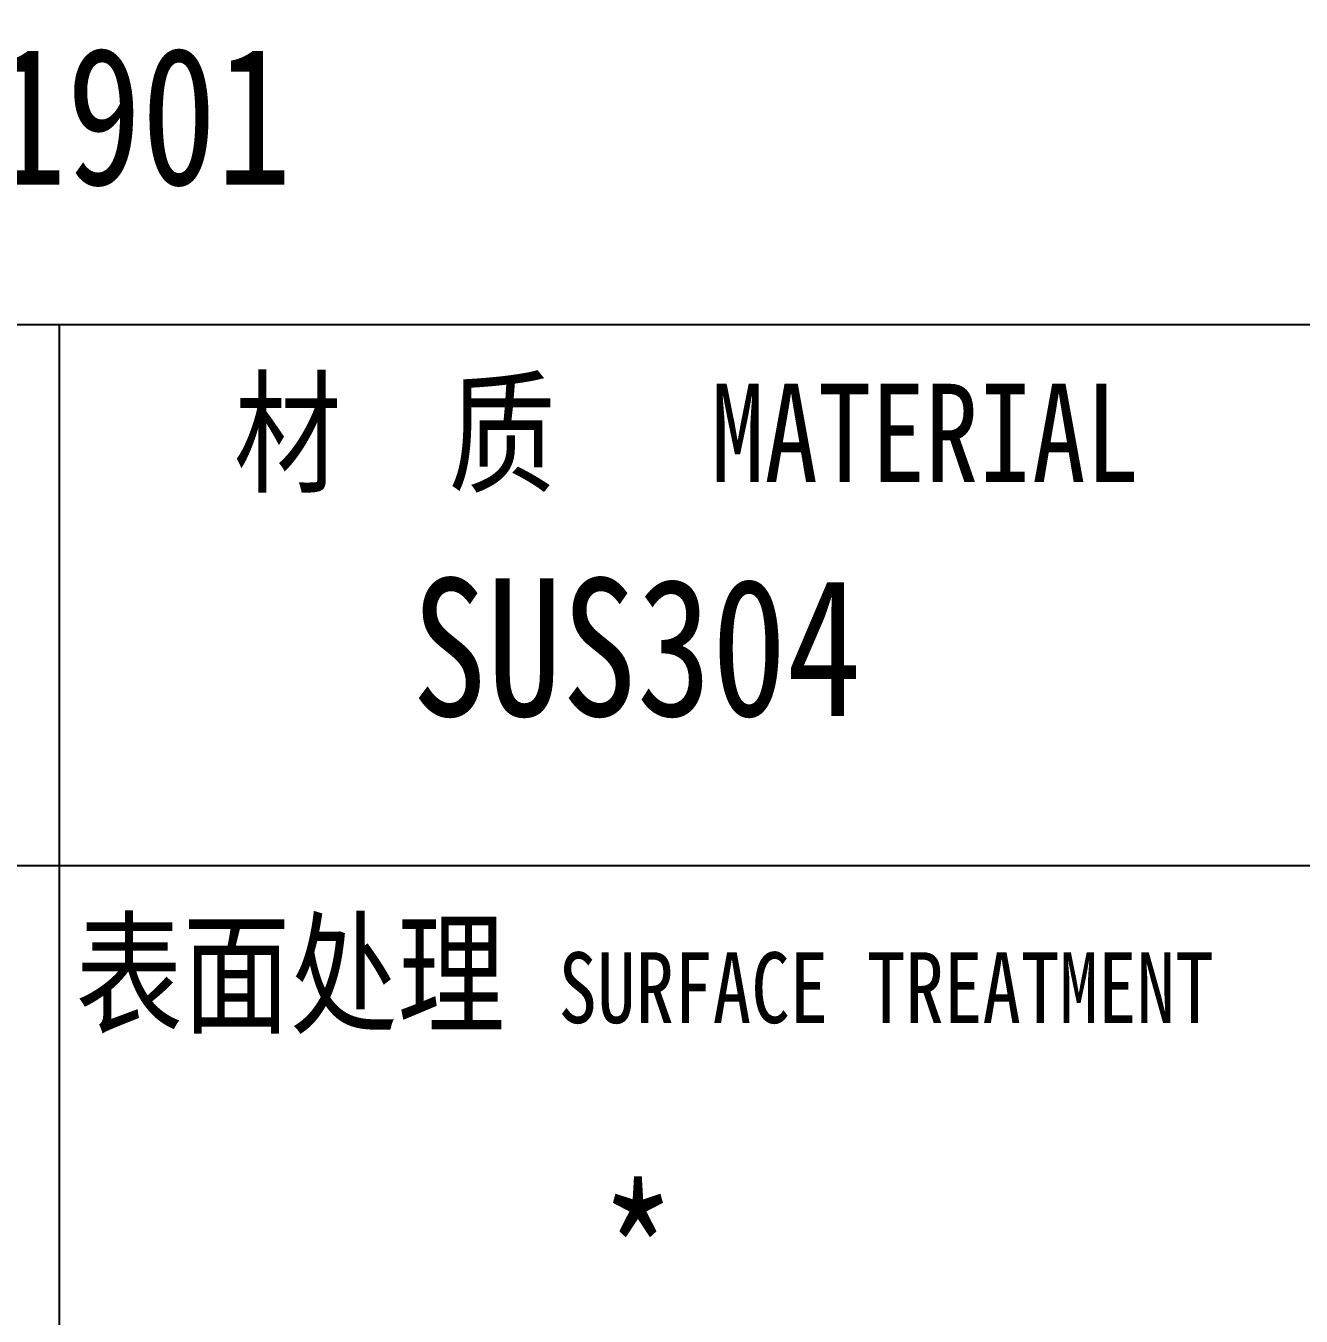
# Model space of a CAD drawing. Header units: millimetres. Extents: x 9230 to 30874, y -310 to 1935.
# Drawn here: x 30720.69 to 30753.1, y -276.74 to -243.94 of the extents above; entities that cross this region are included whole.
import ezdxf
from ezdxf.enums import TextEntityAlignment as Align

# ---------------------------------------------------------------- set-up
doc = ezdxf.new("R2010")
doc.units = ezdxf.units.MM
doc.layers.add('YOUSHI', color=7, linetype='Continuous')
doc.layers.add('图\\M+19E79\\M+195B6\\M+18E9A', color=7, linetype='Continuous')
doc.layers.add('图框', color=7, linetype='Continuous', lineweight=15)
doc.styles.add('\\M+1955C\\M+191E8\\M+19793', font='Mingliu.ttf')
doc.styles.add('国标', font='simfang.ttf', dxfattribs={"width": 0.8})

# ---------------------------------------------------------------- blocks, each defined once
blk = doc.blocks.new('标题栏')
at = {"layer": 'YOUSHI', "color": 3, "style": '\\M+1955C\\M+191E8\\M+19793'}
for tag, height, p in [("C'L-5", 2.5, (1949.093, 1139.571)), ('REMARKS-5', 2.5, (2048.691, 1139.571)), ('DATE-5', 2.5, (1961.621, 1139.571)), ('REVIEW-5', 2.5, (1997.843, 1139.571)), ('DR-5', 2.5, (2033.093, 1139.571)), ("C'L-4", 2.5, (1949.093, 1133.571)), ('DATE-4', 2.5, (1961.621, 1133.571)), ('REVIEW-4', 2.5, (1997.843, 1133.571)), ('DR-4', 2.5, (2033.093, 1133.571)), ('REMARKS-4', 2.5, (2048.691, 1133.571)), ("C'L-3", 2.5, (1949.093, 1127.571)), ('DATE-3', 2.5, (1961.621, 1127.571)), ('REVIEW-3', 2.5, (1997.843, 1127.571)), ('DR-3', 2.5, (2033.093, 1127.571)), ('REMARKS-3', 2.5, (2048.691, 1127.571)), ("C'L-2", 2.5, (1949.093, 1121.571)), ('DATE-2', 2.5, (1961.621, 1121.571)), ('REVIEW-2', 2.5, (1997.843, 1121.571)), ('DR-2', 2.5, (2033.093, 1121.571)), ('REMARKS-2', 2.5, (2048.691, 1121.571)), ("C'L-1", 2.5, (1949.093, 1115.571)), ('DATE-1', 2.5, (1961.621, 1115.571)), ('REVIEW-1', 2.5, (1997.843, 1115.571)), ('DR-1', 2.5, (2033.093, 1115.571)), ('REMARKS-1', 2.5, (2048.691, 1115.571)), ('USER', 3.5, (2018.011, 1099.181)), ("SG'TREAT", 3.5, (1927.72, 1096.012)), ('SCALE', 3.5, (1956.511, 1092.66)), ('NAME1', 3.5, (2003.101, 1087.121)), ("QT'Y", 3.5, (2045.628, 1083.441)), ('MATERIAL', 3.5, (1894.841, 1081.585)), ('NAME2', 3.5, (2003.101, 1080.727)), ('HARDBESS', 3.5, (1933.027, 1079.428)), ('MODEL', 3.5, (1956.202, 1069.797)), ('DRAW', 3.5, (1930.79, 1068.34)), ("CHK'D", 3.5, (1889.066, 1067.547)), ('DESIGN', 3.5, (1908.362, 1067.547)), ("DWG'NO", 3.5, (2000.201, 1066.342)), ('DATE', 1.75, (1935.736, 1062.411))]:
    blk.add_attdef(tag, text='', height=height, dxfattribs=at).set_placement(p, align=Align.CENTER)
blk = doc.blocks.new('GZDEH零件A3图框V01版')
at = {"layer": '图\\M+19E79\\M+195B6\\M+18E9A', "color": 7}
blk.add_line((3272.49, -1788.461), (3092.49, -1788.461), dxfattribs=at)
at = {"layer": '图\\M+19E79\\M+195B6\\M+18E9A', "color": 9}
for p, q in [((3272.49, -1788.461), (3092.49, -1788.461)), ((3124.99, -1788.461), (3124.99, -1815.961)), ((3181.99, -1802.211), (3092.49, -1802.211))]:
    blk.add_line(p, q, dxfattribs=at)
at = {"layer": '图\\M+19E79\\M+195B6\\M+18E9A', "color": 9, "style": '国标', "width": 0.8}
for s, height, p in [('材  质', 2.5, (3129.433, -1792.46)), ('表面处理', 2.5, (3125.405, -1806.21)), ('SURFACE TREATMENT', 1.8, (3137.678, -1806.21))]:
    blk.add_text(s, height=height, dxfattribs=at).set_placement(p)
blk.add_text('MATERIAL', height=2.5, dxfattribs=at).set_placement((3146.994, -1792.46), align=Align.CENTER)

msp = doc.modelspace()

# ---------------------------------------------------------------- block references
ref = msp.add_blockref('标题栏', (28808.676, -1356.888))
ref.add_attrib('MATERIAL', 'SUS304', dxfattribs={"layer": 'YOUSHI', "color": 3, "height": 3.5, "style": '国标', "width": 0.8}).set_placement((30736.213, -262.531), align=Align.BOTTOM_CENTER)
ref.add_attrib("SG'TREAT", '*', dxfattribs={"layer": 'YOUSHI', "color": 3, "height": 3.5, "style": '国标', "width": 0.8}).set_placement((30736.244, -278.03), align=Align.BOTTOM_CENTER)
at = {"layer": '图框'}
msp.add_blockref('GZDEH零件A3图框V01版', (27596.546, 1536.924), dxfattribs=at)

# ---------------------------------------------------------------- texts
at = {"color": 2, "linetype": 'ByBlock', "lineweight": 9, "insert": (30693.113, -244.477), "char_height": 3.5, "width": 37.45608, "attachment_point": 1, "style": '国标'}
msp.add_mtext('项目编码:GQBT-1901', dxfattribs=at)

doc.saveas('drawing.dxf')
